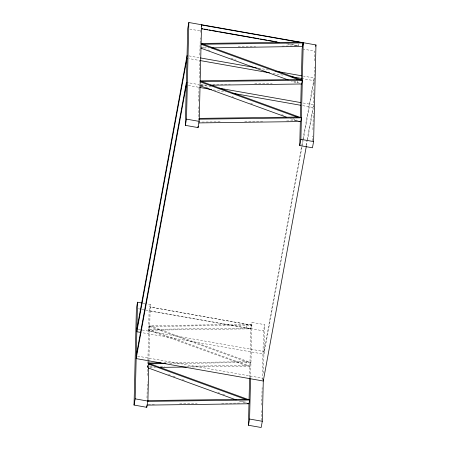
<?xml version="1.0" encoding="UTF-8"?>
<svg xmlns="http://www.w3.org/2000/svg" width="450" height="450" viewBox="0 0 450 450"><rect width="100%" height="100%" fill="white"/><g stroke="black" fill="none" stroke-linecap="round" stroke-linejoin="round"><path stroke-width="0.34" stroke-dasharray="2.25 1.69" d="M146.981 397.986L147.375 381.819M147.527 375.497L147.898 360.422M147.915 359.719L149.113 310.669M148.894 360.152L150.255 304.453L146.908 303.863M198.225 120.651L198.562 106.768M198.697 101.216L199.102 84.645L187.059 82.519M199.271 77.743L199.693 60.486L188.989 58.596M199.828 55.052L200.25 37.845M200.385 32.338L200.756 29.093M249.615 377.319L250.808 328.624L251.944 322.408L264.656 324.652L263.447 374.192M251.482 325.108L149.799 306.939L251.482 325.108L250.802 328.838L148.635 330.199L149.321 326.469L251.482 325.108L247.191 324.36L149.338 325.665L148.657 329.394L249.885 366.188L250.571 362.458L149.338 325.665M250.583 378.107L251.944 322.408M261.326 420.497L261.568 410.692M261.703 405.09L262.131 387.585M262.316 379.884L263.514 330.868L264.656 324.652M312.626 140.844L312.744 135.984M312.902 129.741L313.307 113.079M313.459 106.853L313.881 89.657M314.016 84.133L314.432 66.983M314.584 60.789L314.82 51.154L303.446 49.146M150.255 304.453L149.107 310.882L250.802 328.838L246.51 328.089L148.657 329.394M147.741 366.744L147.971 365.501M147.735 366.958L147.966 365.715M147.718 367.762L147.949 366.306M246.51 328.089L247.191 324.36M298.609 44.027L298.266 45.889L280.794 46.125M297.81 80.758L297.354 83.244L291.42 81.084M244.676 403.003L245.019 401.141M286.65 120.938L296.438 120.808L296.781 118.941M263.998 351.495L301.748 145.682M301.877 144.99L302.889 139.466M303.019 138.774L314.162 77.996L303.457 76.106M301.939 146.981L263.936 354.178L141.502 332.567M302.062 146.295L303.075 140.766M303.204 140.079L314.1 80.679L302.057 78.553M306.034 145.586L307.046 140.062M307.176 139.371L313.509 104.839L302.805 102.949M306.473 145.507L307.238 141.368M307.361 140.676L313.318 108.214M201.814 47.177L206.004 47.121M238.157 46.693L255.634 46.457M203.951 47.953L208.845 47.886M200.903 84.527L205.093 84.471M212.782 84.369L230.254 84.139M254.717 83.812L272.194 83.576M206.657 85.258L201.066 85.331L203.046 86.051M202.078 122.068L220.252 121.826M244.716 121.5L262.884 121.252M163.806 362.812L246.279 361.71L250.571 362.458L169.549 363.538M149.839 366.716L152.634 366.683M160.324 366.576L164.52 366.519M186.885 366.221L245.593 365.439L249.885 366.188L189.821 366.992M150.007 367.521L155.593 367.447M148.224 404.291L155.211 404.201M179.674 403.875L197.151 403.639M221.614 403.312L239.782 403.071M288.039 43.858L298.412 45.692M286.65 43.83L298.406 45.906M189.714 29.07L200.419 30.96M189.056 55.913L199.761 57.859M258.564 68.181L269.629 70.138M273.026 73.429L282.707 75.139M201.178 85.011L211.556 86.844M188.336 85.438L199.041 87.328M213.564 89.893L225.326 91.969M302.738 105.632L313.442 107.522M142.892 303.159L146.239 303.744M138.409 308.784L141.086 309.257M141.756 309.375L145.097 309.966M145.766 310.084L263.514 330.868M138.223 329.293L141.57 329.884M142.239 330.002L263.998 351.546M137.565 356.136L262.676 378.219M207.838 49.894L209.818 50.614M230.957 58.297L236.244 60.216M257.383 67.899L259.369 68.619M293.721 81.107L299.666 83.267M205.689 87.013L207.669 87.733M232.088 96.609L234.067 97.324M250.566 103.326L252.546 104.046M281.588 114.598L283.567 115.318M292.809 118.676L298.086 120.594M290.498 118.648L296.438 120.808M149.321 326.469L246.279 361.71L245.593 365.439L148.635 330.199M168.446 374.484L170.426 375.204M173.07 376.166L175.05 376.886M182.306 379.524L184.286 380.244M217.946 392.479L219.926 393.199M222.57 394.155L224.55 394.875M241.706 401.113L246.33 402.795M239.4 401.085L244.018 402.767"/><path stroke-width="0.67" d="M148.877 360.827L147.893 401.091L146.751 407.306L134.038 405.062L136.401 308.43L137.543 302.214L142.222 303.041M134.038 405.062L135.18 398.846L137.543 302.214M146.751 407.306L146.779 406.209M201.555 24.744L199.192 121.376L198.056 127.592L185.344 125.347L187.706 28.716L188.843 22.5L315.962 44.938L313.599 141.57L312.457 147.786L299.745 145.547L300.341 121.247M185.344 125.347L186.486 119.132L188.843 22.5M198.056 127.592L198.09 126.208M263.312 379.676L262.294 421.284L261.157 427.5L248.445 425.256L248.968 403.751L249.654 400.022L148.944 363.42M249.069 399.577L249.598 378.011M248.445 425.256L249.581 419.04L250.566 378.776M300.426 117.776L301.252 83.959M301.337 80.511L302.108 48.909L302.563 46.423L211.641 47.852M299.745 145.547L300.887 139.331L303.249 42.694M136.884 329.057L187.048 55.558M186.981 58.241L136.822 331.74L140.833 332.449M136.232 355.899L186.396 82.401M186.328 85.084L136.164 358.582L263.278 381.021L306.349 146.199M201.324 26.201L201.549 24.958L303.244 42.907L302.558 46.637M302.681 45.804L303.137 43.318M198.562 122.918L300.729 121.556L301.41 117.827L200.183 81.034M315.709 46.322L315.962 44.938M200.925 47.992L201.982 47.981M200.188 80.82L298.041 79.515L302.332 80.258L301.646 83.987L210.15 85.213M200.166 81.624L302.332 80.258L201.099 43.464L298.952 42.159L303.244 42.907L201.077 44.269L298.041 79.515M199.266 118.384L297.118 117.079L301.41 117.827L199.249 119.188M148.427 363.015L161.01 362.846M148.933 363.814L166.056 363.589M158.389 367.408L186.328 367.037M147.51 400.584L245.362 399.274L249.654 400.022L147.487 401.389M146.807 405.118L248.968 403.751L247.129 403.431M298.89 121.236L300.729 121.556M201.566 28.598L202.95 28.839M204.334 29.081L207.793 29.694M209.171 29.936L210.555 30.184M211.939 30.426L218.166 31.528M219.549 31.77L251.37 37.389M252.754 37.631L258.981 38.728M260.364 38.976L266.591 40.072M267.975 40.32L274.202 41.417M275.586 41.659L276.969 41.906M201.561 28.811L279.039 42.486M200.453 57.926L256.489 67.815M275.856 71.235L301.455 75.752M200.385 60.609L269.567 72.821M291.009 76.607L301.387 78.435M219.167 88.189L300.797 102.594M199.732 87.452L211.489 89.528M232.937 93.313L300.729 105.278M186.486 119.132L199.192 121.376M300.887 139.331L313.599 141.57M135.18 398.846L147.893 401.091M249.581 419.04L262.294 421.284M201.094 43.678L202.663 44.252M201.054 48.24L288.118 79.886M200.16 81.838L297.118 117.079M200.138 85.804L286.543 117.214M148.404 364.033L245.362 399.274M148.376 368.004L236.104 399.887"/></g></svg>
